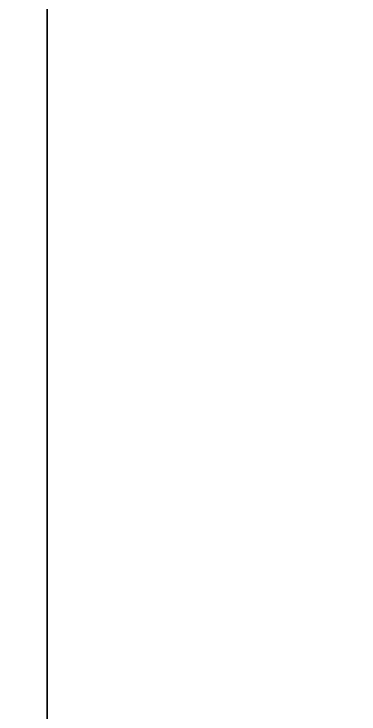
# Model space of a CAD drawing. Header units: millimetres. Extents: x -3689 to 2955806, y -724709 to -635850.
# Drawn here: x 2943757 to 2944629, y -718301 to -716529 of the extents above; entities that cross this region are included whole.
import ezdxf
from ezdxf import colors
from ezdxf.entities.mleader import LeaderData, LeaderLine
from ezdxf.math import Vec2, Vec3

# ---------------------------------------------------------------- set-up
doc = ezdxf.new("R2010")
doc.units = ezdxf.units.MM
doc.layers.add('0_текст', color=7, linetype='Continuous', lineweight=0)
doc.styles.add('SPDS', font='isocpeui.ttf')

# ---------------------------------------------------------------- blocks, each defined once
blk = doc.blocks.new('_Open90')
at = {"color": 0, "linetype": 'ByBlock', "lineweight": -2}
for p, q in [((0, 0), (-1, 0)), ((-0.5, 0.5), (0, 0)), ((0, 0), (-0.5, -0.5))]:
    blk.add_line(p, q, dxfattribs=at)

msp = doc.modelspace()

# ---------------------------------------------------------------- linework, layer by layer
at = {"color": 4}
for points in [[(2939566.8, -715532.9), (2943840.6, -715532.9), (2943840.6, -720120.8), (2939566.8, -720120.8)], [(2943840.6, -715532.9), (2948114.4, -715532.9), (2948114.4, -720120.8), (2943840.6, -720120.8)]]:
    msp.add_lwpolyline(points, close=True, dxfattribs=at)

# ---------------------------------------------------------------- leaders
at = {"layer": '0_текст'}
ml = msp.add_multileader_mtext('Standard', dxfattribs=at)
ml.set_content('\\A1;{\\fISOCPEUR|b0|i0|c204|p34;Мастика гидроизоляционная \\PPolymast "Жидкая резина" \\H0.7x;\\S(2)^ ;}', color=256, style='SPDS')
ml.set_leader_properties(color=256, linetype='ByLayer', lineweight=-1)
ml.build(insert=Vec2(0, 0))
ml.multileader.update_dxf_attribs({"text_left_attachment_type": 6, "text_right_attachment_type": 6, "dogleg_length": 0, "arrow_head_size": 35, "scale": 10})
ctx = ml.context
ctx.base_point, ctx.scale, ctx.char_height, ctx.arrow_head_size, ctx.landing_gap_size, ctx.plane_origin = Vec3(2948875.9, -717123.4), 10, 25, 35, 0.1, Vec3(2950924.1, -717574.2)
ctx.left_attachment, ctx.right_attachment, ctx.text_align_type = 6, 6, 2
notes = []
notes.append((ctx, [(0, (1, 1, 0), (2949330.1, -717123.4), (-1, 0), 0, [(0, [(2949528.3, -717608.4)], 0, [])])]))
ctx.mtext.insert, ctx.mtext.width, ctx.mtext.defined_height, ctx.mtext.alignment, ctx.mtext.flow_direction = Vec3(2949330, -717090.9), 522.242, 9.24, 3, 5
ml = msp.add_multileader_mtext('Standard', dxfattribs=at)
ml.set_content('\\pxql,t23;Керамогранит на подсистеме^I- 10 мм\\PВоздушный зазор ^I- 100 мм\\PГидро-ветрозащитная мембрана\\PISOBOX 95^I- 4 мм\\PМинераловатные плиты \\PТЕХНОЛАЙТ ЭКСТРА ^I- 100 мм\\P\\pt30;Монолитная стена (см. КЖ0)', color=256, style='SPDS')
ml.set_leader_properties(color=256, linetype='ByLayer', lineweight=-1)
ml.set_arrow_properties(name='OPEN90')
ml.build(insert=Vec2(0, 0))
ml.multileader.update_dxf_attribs({"text_left_attachment_type": 6, "text_right_attachment_type": 6, "dogleg_length": 0, "arrow_head_size": 25, "scale": 10})
ctx = ml.context
ctx.base_point, ctx.scale, ctx.char_height, ctx.arrow_head_size, ctx.landing_gap_size, ctx.plane_origin = Vec3(2948875.2, -717339.7), 10, 20, 25, 0.1, Vec3(2952570.1, -717600.9)
ctx.left_attachment, ctx.right_attachment, ctx.text_align_type = 6, 6, 2
notes.append((ctx, [(0, (1, 1, 0), (2949444.8, -717339.7), (-1, 0), 0, [(0, [(2949627.3, -717339.4)], 0, [])])]))
ctx.mtext.insert, ctx.mtext.width, ctx.mtext.defined_height, ctx.mtext.alignment, ctx.mtext.flow_direction = Vec3(2949444.7, -717315.7), 725.338, 180.2, 3, 5
for ctx, leaders in notes:
    for number, flags, end, landing, length, lines in leaders:
        leader = LeaderData()
        leader.index, (leader.has_last_leader_line, leader.has_dogleg_vector, leader.attachment_direction) = number, flags
        leader.last_leader_point, leader.dogleg_vector, leader.dogleg_length = Vec3(end), Vec3(landing), length
        for number, points, colour, breaks in lines:
            line = LeaderLine()
            line.index, line.vertices, line.color, line.breaks = number, Vec3.list(points), colors.encode_raw_color(colour), breaks
            leader.lines.append(line)
        ctx.leaders.append(leader)

doc.saveas('drawing.dxf')
